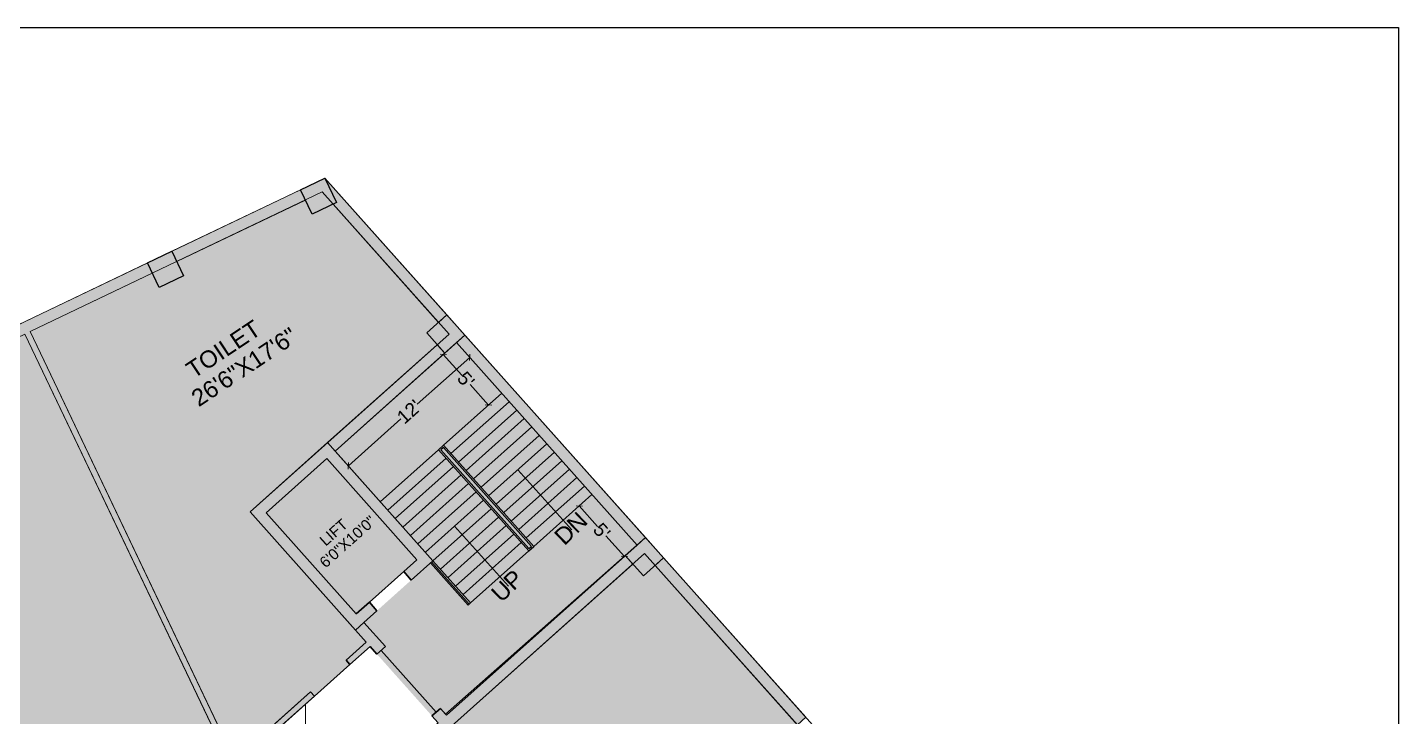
# Model space of a CAD drawing. Header units: inches. Extents: x -13956017 to 293115509, y -946740 to -305538.
# Drawn here: x 1200875 to 1202088, y -916082 to -915473 of the extents above; entities that cross this region are included whole.
import ezdxf

# ---------------------------------------------------------------- set-up
doc = ezdxf.new("R2010")
doc.units = ezdxf.units.IN
doc.header["$LTSCALE"] = 6
doc.header["$PDMODE"] = 2
for name, color, linetype, lineweight in [('column', 240, 'Continuous', 25), ('floor hatch', 135, 'Continuous', 13), ('W', 250, 'Continuous', 5), ('wall', 7, 'Continuous', 30), ('wall high', 7, 'Continuous', 30)]:
    doc.layers.add(name, color=color, linetype=linetype, lineweight=lineweight)
for name, color, linetype in [('DIM', 7, 'Continuous'), ('TW', 5, 'Continuous'), ('WAL', 7, 'Continuous')]:
    doc.layers.add(name, color=color, linetype=linetype)
doc.styles.add('ARI', font='arial.ttf')
doc.linetypes.add('ZIGZAG', pattern='A,0.0001,-0.2,[131,ltypeshp.shx,S=0.2,R=0,X=-0.2,Y=0],-0.4,[131,ltypeshp.shx,S=0.2,R=180,X=0.2,Y=0],-0.2', length=0.8001)
doc.dimstyles.new('Copy(2) of AA', dxfattribs={"dimtxt": 12, "dimasz": 4, "dimexe": 0.18, "dimexo": 0, "dimgap": 0.09, "dimtad": 0, "dimdec": 0, "dimzin": 0, "dimdsep": 46, "dimlunit": 3, "dimtxsty": 'ARI', "dimblk": 'OBLIQUE', "dimcen": 0.09, "dimclrd": 7, "dimclre": 7, "dimclrt": 7, "dimadec": 0, "dimazin": 0, "dimtfac": 1, "dimtdec": 0, "dimtofl": 0, "dimtmove": 0, "dimatfit": 3, "dimfxl": 1, "dimtolj": 1, "dimtzin": 0, "dimlwd": 5, "dimlwe": 5, "dimarcsym": 0})

# ---------------------------------------------------------------- blocks, each defined once
blk = doc.blocks.new('_Oblique')
at = {"layer": 'DIM', "color": 0, "lineweight": -2}
blk.add_line((-0.5, -0.5), (0.5, 0.5), dxfattribs=at)
blk = doc.blocks.new('*D423')
at = {"layer": 'Defpoints', "color": 0, "ltscale": 10, "transparency": 16777216}
for p in [(1201265.2, -915763.9, 3969.1), (1201266, -915764.8), (1201157.8, -915859.8, 3969.1)]:
    blk.add_point(p, dxfattribs=at)
at = {"layer": 'W', "color": 7, "linetype": 'Continuous', "lineweight": 5, "ltscale": 10, "transparency": 16777216}
for p, q in [((1201266, -915764.8), (1201219.5, -915806.3)), ((1201265.2, -915763.9), (1201266.1, -915765)), ((1201158.6, -915860.7), (1201205.1, -915819.2)), ((1201157.8, -915859.8), (1201158.7, -915860.9))]:
    blk.add_line(p, q, dxfattribs=at)
at = {"layer": 'W', "color": 7, "lineweight": 5, "ltscale": 10, "transparency": 16777216, "xscale": 4, "yscale": 4, "zscale": 4}
for p, rotation in [((1201266, -915764.8), 41.74828806274309), ((1201158.6, -915860.7), 221.7482880627431)]:
    blk.add_blockref('_Oblique', p, dxfattribs=dict(at, rotation=rotation))
at = {"layer": 'W', "color": 7, "lineweight": 30, "ltscale": 10, "transparency": 16777216, "insert": (1201212.3, -915812.8), "char_height": 12, "attachment_point": 5, "rotation": 41.7483, "style": 'ARI'}
blk.add_mtext("\\A1;12'", dxfattribs=at)
blk = doc.blocks.new('*D424')
at = {"layer": 'Defpoints', "color": 0, "ltscale": 10, "transparency": 16777216}
for p in [(1201242.6, -915762.2), (1201248.5, -915756.9, 3969.1), (1201288.5, -915801.7, 3969.1)]:
    blk.add_point(p, dxfattribs=at)
at = {"layer": 'W', "color": 7, "linetype": 'Continuous', "lineweight": 5, "ltscale": 10, "transparency": 16777216}
for p, q in [((1201248.5, -915756.9), (1201242.5, -915762.3)), ((1201242.6, -915762.2), (1201258.9, -915780.4)), ((1201282.6, -915806.9), (1201266.3, -915788.7)), ((1201288.5, -915801.7), (1201282.4, -915807.1))]:
    blk.add_line(p, q, dxfattribs=at)
at = {"layer": 'W', "color": 7, "lineweight": 5, "ltscale": 10, "transparency": 16777216, "xscale": 4, "yscale": 4, "zscale": 4}
for p, rotation in [((1201242.6, -915762.2), 131.7482880627238), ((1201282.6, -915806.9), 311.7482880627239)]:
    blk.add_blockref('_Oblique', p, dxfattribs=dict(at, rotation=rotation))
at = {"layer": 'W', "color": 7, "lineweight": 30, "ltscale": 10, "transparency": 16777216, "insert": (1201262.6, -915784.6), "char_height": 12, "attachment_point": 5, "rotation": 311.7483, "style": 'ARI'}
blk.add_mtext("\\A1;5'", dxfattribs=at)
blk = doc.blocks.new('*D425')
at = {"layer": 'Defpoints', "color": 0, "ltscale": 10, "transparency": 16777216}
for p in [(1201365.3, -915894, 3969.1), (1201402.9, -915940.8), (1201405.2, -915938.7, 3969.1)]:
    blk.add_point(p, dxfattribs=at)
at = {"layer": 'W', "color": 7, "linetype": 'Continuous', "lineweight": 5, "ltscale": 10, "transparency": 16777216}
for p, q in [((1201365.3, -915894), (1201362.8, -915896.2)), ((1201362.9, -915896.1), (1201379.2, -915914.3)), ((1201402.9, -915940.8), (1201386.6, -915922.6)), ((1201405.2, -915938.7), (1201402.7, -915941))]:
    blk.add_line(p, q, dxfattribs=at)
at = {"layer": 'W', "color": 7, "lineweight": 5, "ltscale": 10, "transparency": 16777216, "xscale": 4, "yscale": 4, "zscale": 4}
for p, rotation in [((1201362.9, -915896.1), 131.7482880625018), ((1201402.9, -915940.8), 311.7482880625018)]:
    blk.add_blockref('_Oblique', p, dxfattribs=dict(at, rotation=rotation))
at = {"layer": 'W', "color": 7, "lineweight": 30, "ltscale": 10, "transparency": 16777216, "insert": (1201382.9, -915918.5), "char_height": 12, "attachment_point": 5, "rotation": 311.7483, "style": 'ARI'}
blk.add_mtext("\\A1;5'", dxfattribs=at)

msp = doc.modelspace()

# ---------------------------------------------------------------- hatches: boundary and pattern name
at = {"layer": 'column', "ltscale": 10}
h = msp.add_hatch(color=256, dxfattribs=at)
h.dxf.hatch_style = 1
h.paths.add_polyline_path([(1201116.2, -915616.5), (1201137.8, -915606.2), (1201148.2, -915627.8), (1201126.5, -915638.2)])
h = msp.add_hatch(color=256, dxfattribs=at)
h.dxf.hatch_style = 1
h.paths.add_polyline_path([(1200980.7, -915681.2), (1201002.4, -915670.9), (1201012.7, -915692.6), (1200991.1, -915702.9)])
h = msp.add_hatch(color=256, dxfattribs=at)
h.dxf.hatch_style = 1
h.paths.add_polyline_path([(1201227.9, -915743.2), (1201245.8, -915727.2), (1201261.8, -915745.1), (1201243.9, -915761.1)])
h = msp.add_hatch(color=256, dxfattribs=at)
h.dxf.hatch_style = 1
h.paths.add_polyline_path([(1201177.3, -915981.3), (1201165.6, -915991.7), (1201085.7, -915902.2), (1201139.4, -915854.3), (1201219.3, -915943.8), (1201207.6, -915954.2), (1201214.3, -915961.7), (1201233.4, -915944.6), (1201140.2, -915840.2), (1201071.6, -915901.4), (1201164.8, -916005.9), (1201172.3, -915999.2), (1201183.9, -915988.8)])
h = msp.add_hatch(color=256, dxfattribs=at)
h.dxf.hatch_style = 1
h.paths.add_polyline_path([(1201403.7, -915940.1), (1201421.6, -915924.1), (1201437.6, -915942), (1201419.7, -915958)])
at = {"layer": 'floor hatch', "ltscale": 5}
h = msp.add_hatch(dxfattribs=at)
h.set_pattern_fill('NET', color=9, scale=200, angle=90)
h.set_pattern_definition([(90, (225125.15, -30674.7), (-635, 4e-14), []), (180, (225125.15, -30674.7), (-8e-14, -635), [])])
edge = h.paths.add_edge_path(flags=16)
edge.add_line((1200453, -916521.9), (1201015.6, -916253.1))
edge.add_line((1201015.6, -916253.1), (1201003.7, -916330.2))
edge.add_arc((1201050.7, -916328.3), 47, 182.2342, 321.8069)
edge.add_line((1201087.6, -916357.4), (1201088.1, -916358.7))
edge.add_arc((1201131.5, -916340.8), 47, 202.3696, 340.2797)
edge.add_line((1201175.7, -916356.6), (1201187.6, -916279.6))
edge.add_line((1201187.6, -916279.6), (1201481.8, -916608.9))
edge.add_line((1201481.8, -916608.9), (1201160.1, -917151.9))
edge.add_line((1201160.1, -917151.9), (1201089.1, -917109.9))
edge.add_line((1201089.1, -917109.9), (1200725.7, -917037.8))
edge.add_line((1200725.7, -917037.8), (1200642.4, -917066.3))
edge.add_line((1200642.4, -917066.3), (1200639.6, -917067.3))
edge.add_line((1200639.6, -917067.3), (1200453, -916521.9))
h.paths.add_polyline_path([(1200277.3, -916499.5), (1201060, -916125.5), (1201177.8, -916020.4), (1201238, -916087.9), (1201186.6, -916133.9), (1201644.2, -916646.7), (1201015.1, -917708.5), (1200979.9, -917701.7), (1200751.4, -917657.4), (1200667.9, -917641.3)])
at = {"layer": 'W', "ltscale": 10}
h = msp.add_hatch(color=256, dxfattribs=at)
h.dxf.hatch_style = 1
h.paths.add_polyline_path([(1200325.7, -915994.2), (1200529.6, -915896.8), (1200533.9, -915905.8), (1200330, -916003.2)])
h.paths.add_polyline_path([(1200551.2, -915886.4), (1200755.2, -915789), (1200759.5, -915798), (1200555.5, -915895.5)])
h.paths.add_polyline_path([(1200776.8, -915778.7), (1200980.7, -915681.2), (1200985, -915690.3), (1200876.8, -915742), (1201057.7, -916120.8), (1201125.2, -916060.6), (1201128.5, -916064.3), (1201060, -916125.5), (1201043.9, -916133.2), (1201041.7, -916128.7), (1201053.3, -916123.1), (1200872.3, -915744.2), (1200781.1, -915787.7)])
h.paths.add_polyline_path([(1201002.4, -915670.9), (1201116.2, -915616.5), (1201120.5, -915625.6), (1201006.7, -915679.9)])
h.paths.add_polyline_path([(1201137.8, -915606.2), (1201245.8, -915727.2), (1201238.3, -915733.8), (1201145.1, -915629.3), (1201148.2, -915627.8)])
h.paths.add_polyline_path([(1201140.2, -915840.2), (1201237.2, -915753.6), (1201243.9, -915761.1), (1201146.9, -915847.6)])
h.paths.add_polyline_path([(1201254.3, -915751.7), (1201261.8, -915745.1), (1201421.6, -915924.1), (1201414.1, -915930.8)])
h.paths.add_polyline_path([(1201204.5, -916117.9), (1201238, -916087.9), (1201232.6, -916081.9), (1201240.1, -916075.2), (1201244.6, -916080.2), (1201403.7, -915940.1), (1201410.3, -915947.6), (1201211.1, -916125.4)])
h.paths.add_polyline_path([(1201556, -916089.7), (1201563.4, -916083), (1201437.6, -915942), (1201430.1, -915948.7)])
h.paths.add_polyline_path([(1201359, -916291), (1201558.2, -916113.2), (1201561.5, -916116.9), (1201362.3, -916294.7)])
h.paths.add_polyline_path([(1201571.9, -916107.6), (1201579.4, -916101), (1201714.6, -916252.4), (1201707.1, -916259.1)])
h.paths.add_polyline_path([(1201510.1, -916460.3), (1201709.3, -916282.6), (1201712.6, -916286.3), (1201513.4, -916464.1)])
h.paths.add_polyline_path([(1201495.5, -916480.1), (1201499.3, -916476.7), (1201517.9, -916497.6), (1201514.1, -916500.9)])
h.paths.add_polyline_path([(1201473.6, -916455.5), (1201477.3, -916452.1), (1201483.3, -916458.8), (1201479.5, -916462.2)])
h.paths.add_polyline_path([(1201344.4, -916310.7), (1201348.1, -916307.4), (1201366.7, -916328.2), (1201363, -916331.6)])
h.paths.add_polyline_path([(1201322.4, -916286.1), (1201326.2, -916282.8), (1201332.1, -916289.5), (1201328.4, -916292.8)])
h.paths.add_polyline_path([(1201723.1, -916277), (1201730.5, -916270.3), (1201865.7, -916421.8), (1201858.3, -916428.4)])
h.paths.add_polyline_path([(1201661.3, -916629.7), (1201860.5, -916451.9), (1201863.8, -916455.7), (1201664.6, -916633.4)])
h.paths.add_polyline_path([(1201828.8, -916536.9), (1201833.9, -916528.3), (1201896, -916565.1), (1201890.9, -916573.7)])
h.paths.add_polyline_path([(1201874.2, -916446.3), (1201881.7, -916439.7), (1202032.8, -916608.9), (1202016.4, -916636.5), (1202007.8, -916631.4), (1202020.4, -916610.1)])
h.paths.add_polyline_path([(1201845.7, -916904.9), (1201919.1, -916781.1), (1201927.7, -916786.2), (1201854.3, -916910)])
h.paths.add_polyline_path([(1201828.6, -916906.4), (1201833.7, -916897.8), (1201587.6, -916752), (1201597.8, -916734.9), (1201593.5, -916732.4), (1201564, -916782.1), (1201568.3, -916784.7), (1201582.5, -916760.6)])
h.paths.add_polyline_path([(1201734.3, -917065.6), (1201736.8, -917061.3), (1201490.8, -916915.5), (1201505, -916891.4), (1201500.7, -916888.9), (1201469.7, -916941.3), (1201474, -916943.8), (1201488.2, -916919.8)])
h.paths.add_polyline_path([(1201833.5, -916925.6), (1201842.1, -916930.7), (1201767.2, -917057.2), (1201758.6, -917052.1)])
h.paths.add_polyline_path([(1201746.3, -917072.7), (1201754.9, -917077.8), (1201672.9, -917216.3), (1201664.3, -917211.2)])
h.paths.add_polyline_path([(1201640, -917224.7), (1201642.5, -917220.4), (1201396.5, -917074.7), (1201410.7, -917050.6), (1201406.4, -917048), (1201375.4, -917100.5), (1201379.7, -917103), (1201393.9, -917079)])
h.paths.add_polyline_path([(1201570, -917370.4), (1201652, -917231.9), (1201660.6, -917237), (1201578.6, -917375.5)])
h.paths.add_polyline_path([(1201285.4, -917262.2), (1201299.6, -917238.1), (1201545.7, -917383.9), (1201548.2, -917379.6), (1201302.2, -917233.8), (1201316.4, -917209.8), (1201312.1, -917207.2), (1201281.1, -917259.6)])
h.paths.add_polyline_path([(1201475.7, -917529.5), (1201557.7, -917391), (1201566.3, -917396.1), (1201484.3, -917534.6)])
h.paths.add_polyline_path([(1201451.4, -917543.1), (1201453.9, -917538.8), (1201207.9, -917393), (1201222.1, -917368.9), (1201217.8, -917366.4), (1201186.8, -917418.8), (1201191.1, -917421.3), (1201205.3, -917397.3)])
h.paths.add_polyline_path([(1201377.8, -917694.7), (1201463.4, -917550.2), (1201472, -917555.3), (1201386.4, -917699.8)])
h.paths.add_polyline_path([(1201287.1, -917847.9), (1201365.6, -917715.4), (1201374.2, -917720.5), (1201295.7, -917853)])
h.paths.add_polyline_path([(1201262.8, -917861.4), (1201267.9, -917852.8), (1201038.2, -917716.7), (1201033.1, -917725.3)])
h.paths.add_polyline_path([(1201029, -917695), (1201036.1, -917682.9), (1201031.8, -917680.4), (1201024.7, -917692.4)])
h.paths.add_polyline_path([(1201095, -917573.6), (1201123.5, -917525.5), (1201127.8, -917528.1), (1201099.3, -917576.2)])
h = msp.add_hatch(color=256, dxfattribs=at)
h.dxf.hatch_style = 1
h.paths.add_polyline_path([(1201164.8, -916005.9), (1201172.3, -915999.2), (1201191.3, -916020.5), (1201183.8, -916027.2), (1201177.8, -916020.4), (1201159.8, -916036.4), (1201156.5, -916032.6), (1201174.4, -916016.6)])
at = {"layer": 'WAL', "lineweight": 9, "true_color": 0x5797dc}
h = msp.add_hatch(color=153, dxfattribs=at)
h.dxf.hatch_style = 1
h.paths.add_polyline_path([(1200876.8, -915742), (1200985, -915690.3), (1200991.1, -915702.9), (1201012.7, -915692.6), (1201007.6, -915681.7), (1201006.7, -915679.9), (1201120.5, -915625.6), (1201126.5, -915638.2), (1201145.1, -915629.3), (1201238.3, -915733.8), (1201227.9, -915743.2), (1201237.2, -915753.6), (1201071.6, -915901.4), (1201174.4, -916016.6), (1201156.5, -916032.6), (1201159.8, -916036.4), (1201128.5, -916064.3), (1201125.2, -916060.6), (1201057.7, -916120.8)])
at = {"layer": 'WAL', "lineweight": 9, "ltscale": 100, "true_color": 0x6ebb9c}
h = msp.add_hatch(color=113, dxfattribs=at)
h.dxf.hatch_style = 1
h.paths.add_polyline_path([(1199875.3, -916220.5), (1200082.7, -916121.4), (1200088.8, -916134), (1200109.3, -916124.2), (1200104.4, -916111), (1200308.3, -916013.6), (1200314.4, -916026.2), (1200336, -916015.9), (1200330.8, -916005.1), (1200330, -916003.2), (1200533.9, -915905.8), (1200539.9, -915918.5), (1200557.2, -915910.2), (1200561.6, -915908.1), (1200555.5, -915895.5), (1200759.5, -915798), (1200765.5, -915810.7), (1200787.2, -915800.3), (1200781.1, -915787.7), (1200872.3, -915744.2), (1201053.3, -916123.1), (1201041.7, -916128.7), (1201043.9, -916133.2), (1200974.8, -916166.2), (1200972.6, -916161.7), (1200962.2, -916166.7), (1200954, -916149.5), (1200932.3, -916159.9), (1200940.5, -916177), (1200736.6, -916274.4), (1200728.4, -916257.3), (1200706.8, -916267.6), (1200715, -916284.8), (1200511, -916382.2), (1200502.8, -916365.1), (1200481.2, -916375.4), (1200489.4, -916392.6), (1200275.6, -916494.7), (1200271.1, -916481.4), (1200248.4, -916489.2), (1200252.3, -916500.6), (1200252.9, -916502.5), (1200000.3, -916588.9), (1199995.8, -916575.6), (1199984.4, -916579.5), (1199982.5, -916580.2), (1199866.2, -916240.3), (1199881.3, -916233.1)])
at = {"layer": 'WAL', "lineweight": 9, "ltscale": 100, "true_color": 0xffae59}
h = msp.add_hatch(color=21, dxfattribs=at)
h.dxf.hatch_style = 1
h.paths.add_polyline_path([(1201172.3, -915999.2), (1201233.4, -915944.6), (1201146.9, -915847.6), (1201254.3, -915751.7), (1201414.1, -915930.8), (1201245.5, -916081.3), (1201240.1, -916075.2), (1201232.6, -916081.9), (1201183.8, -916027.2), (1201191.3, -916020.5)])
h = msp.add_hatch(color=21, dxfattribs=at)
h.dxf.hatch_style = 1
h.paths.add_polyline_path([(1201085.7, -915902.2), (1201139.4, -915854.3), (1201219.3, -915943.8), (1201165.6, -915991.7)])
at = {"layer": 'WAL', "lineweight": 9, "ltscale": 100, "true_color": 0xb3beaa}
h = msp.add_hatch(color=253, dxfattribs=at)
h.dxf.hatch_style = 1
h.paths.add_polyline_path([(1201211.1, -916125.4), (1201410.3, -915947.6), (1201419.7, -915958), (1201430.1, -915948.7), (1201556, -916089.7), (1201545.5, -916099), (1201558.2, -916113.2), (1201359, -916291), (1201346.3, -916276.8), (1201332.1, -916289.5), (1201326.2, -916282.8), (1201322.4, -916286.1), (1201211.8, -916162.2), (1201215.6, -916158.9), (1201206.3, -916148.4), (1201220.5, -916135.8)])

# ---------------------------------------------------------------- linework, layer by layer
at = {"layer": 'column', "ltscale": 10}
msp.add_lwpolyline([(1201116.2, -915616.5), (1201137.8, -915606.2), (1201148.2, -915627.8), (1201126.5, -915638.2), (1201116.2, -915616.5)], dxfattribs=at)
at = {"layer": 'column', "ltscale": 10, "elevation": 3969.1}
for points in [[(1200980.7, -915681.2), (1201002.4, -915670.9), (1201012.7, -915692.6), (1200991.1, -915702.9), (1200980.7, -915681.2)], [(1201227.9, -915743.2), (1201245.8, -915727.2), (1201261.8, -915745.1), (1201243.9, -915761.1), (1201227.9, -915743.2)], [(1201177.3, -915981.3), (1201165.6, -915991.7), (1201085.7, -915902.2), (1201139.4, -915854.3), (1201219.3, -915943.8), (1201207.6, -915954.2), (1201214.3, -915961.7), (1201233.4, -915944.6), (1201140.2, -915840.2), (1201071.6, -915901.4), (1201164.8, -916005.9), (1201172.3, -915999.2), (1201172.3, -915999.2), (1201183.9, -915988.8), (1201177.3, -915981.3)], [(1201403.7, -915940.1), (1201421.6, -915924.1), (1201437.6, -915942), (1201419.7, -915958), (1201403.7, -915940.1)]]:
    msp.add_lwpolyline(points, dxfattribs=at)
at = {"layer": 'TW', "ltscale": 10}
for p, q in [((1201231.2, -915946.6, 3969.1), (1201264.5, -915983.9, 3969.1)), ((1201232.3, -915945.6, 3969.1), (1201265.6, -915982.9, 3969.1)), ((1201233.4, -915944.6, 3969.1), (1201266.7, -915981.9, 3969.1)), ((1201266.7, -915981.9, 3969.1), (1201264.5, -915983.9, 3969.1))]:
    msp.add_line(p, q, dxfattribs=at)
at = {"layer": 'TW', "ltscale": 10, "elevation": 3969.1}
msp.add_lwpolyline([(1201322.7, -915932), (1201242.8, -915842.4), (1201238.3, -915846.4), (1201318.2, -915936), (1201322.7, -915932)], dxfattribs=at)
msp.add_lwpolyline([(1201320.6, -915931.9), (1201242.7, -915844.6), (1201240.4, -915846.6), (1201318.3, -915933.8)], close=True, dxfattribs=at)
at = {"layer": 'W', "ltscale": 10}
for p, q in [((1200876.8, -915742, 3969.1), (1201135.4, -915618.4, 3969.1)), ((1201135.4, -915618.4, 3969.1), (1201247.7, -915744.3, 3969.1)), ((1200872.3, -915744.2, 3969.1), (1201053.3, -916123.1, 3969.1)), ((1200876.8, -915742, 3969.1), (1201057.7, -916120.8, 3969.1)), ((1201071.6, -915901.4, 3969.1), (1201247.7, -915744.3, 3969.1)), ((1201146.9, -915847.6, 3969.1), (1201254.3, -915751.7, 3969.1)), ((1201242.8, -915842.4, 3969.1), (1201294.3, -915796.5, 3969.1)), ((1201249.4, -915849.9, 3969.1), (1201300.9, -915804, 3969.1)), ((1201256.1, -915857.4, 3969.1), (1201307.6, -915811.4, 3969.1)), ((1201262.8, -915864.8, 3969.1), (1201314.2, -915818.9, 3969.1)), ((1201269.4, -915872.3, 3969.1), (1201320.9, -915826.3, 3969.1)), ((1201276.1, -915879.7, 3969.1), (1201327.6, -915833.8, 3969.1)), ((1201186.8, -915892.4, 3969.1), (1201238.3, -915846.4, 3969.1)), ((1201282.7, -915887.2, 3969.1), (1201334.2, -915841.3, 3969.1)), ((1201289.4, -915894.7, 3969.1), (1201340.9, -915848.7, 3969.1)), ((1201193.5, -915899.8, 3969.1), (1201245, -915853.9, 3969.1)), ((1201200.1, -915907.3, 3969.1), (1201251.6, -915861.4, 3969.1)), ((1201296.1, -915902.1, 3969.1), (1201347.5, -915856.2, 3969.1)), ((1201206.8, -915914.8, 3969.1), (1201258.3, -915868.8, 3969.1)), ((1201302.7, -915909.6, 3969.1), (1201354.2, -915863.6, 3969.1)), ((1201309.4, -915917.1, 3969.1), (1201360.9, -915871.1, 3969.1)), ((1201213.5, -915922.2, 3969.1), (1201264.9, -915876.3, 3969.1)), ((1201220.1, -915929.7, 3969.1), (1201271.6, -915883.7, 3969.1)), ((1201316, -915924.5, 3969.1), (1201367.5, -915878.6, 3969.1)), ((1201322.7, -915932, 3969.1), (1201374.2, -915886, 3969.1)), ((1201226.8, -915937.1, 3969.1), (1201278.3, -915891.2, 3969.1)), ((1201233.4, -915944.6, 3969.1), (1201284.9, -915898.7, 3969.1)), ((1201240.1, -915952.1, 3969.1), (1201291.6, -915906.1, 3969.1)), ((1201246.8, -915959.5, 3969.1), (1201298.2, -915913.6, 3969.1)), ((1201253.4, -915967, 3969.1), (1201304.9, -915921, 3969.1)), ((1201245.5, -916081.3, 3969.1), (1201414.1, -915930.8, 3969.1)), ((1201260.1, -915974.5, 3969.1), (1201311.6, -915928.5, 3969.1)), ((1201197, -916138, 3969.1), (1201420.8, -915938.3, 3969.1)), ((1201266.7, -915981.9, 3969.1), (1201318.2, -915936, 3969.1)), ((1201420.8, -915938.3, 3969.1), (1201568.6, -916103.9, 3969.1)), ((1201207.6, -915954.2, 3969.1), (1201177.3, -915981.3, 3969.1)), ((1201172.3, -915999.2, 3969.1), (1201191.3, -916020.5, 3969.1)), ((1201128.5, -916064.3, 3969.1), (1201159.8, -916036.4, 3969.1))]:
    msp.add_line(p, q, dxfattribs=at)
at = {"layer": 'W', "lineweight": 30, "ltscale": 10}
for p, q in [((1201254.3, -915751.7, 3969.1), (1201414.1, -915930.8, 3969.1)), ((1201146.9, -915847.6, 3969.1), (1201233.4, -915944.6, 3969.1)), ((1201085.7, -915902.2, 3969.1), (1201139.4, -915854.3, 3969.1)), ((1201139.4, -915854.3, 3969.1), (1201219.3, -915943.8, 3969.1)), ((1201071.6, -915901.4, 3969.1), (1201174.4, -916016.6, 3969.1)), ((1201085.7, -915902.2, 3969.1), (1201165.6, -915991.7, 3969.1)), ((1201207.6, -915954.2, 3969.1), (1201219.3, -915943.8, 3969.1)), ((1201214.3, -915961.7, 3969.1), (1201233.4, -915944.6, 3969.1)), ((1201207.6, -915954.2, 3969.1), (1201214.3, -915961.7, 3969.1)), ((1201165.6, -915991.7, 3969.1), (1201177.3, -915981.3, 3969.1)), ((1201177.3, -915981.3, 3969.1), (1201183.9, -915988.8, 3969.1)), ((1201172.3, -915999.2, 3969.1), (1201183.9, -915988.8, 3969.1)), ((1201156.5, -916032.6, 3969.1), (1201174.4, -916016.6, 3969.1)), ((1201159.8, -916036.4, 3969.1), (1201177.8, -916020.4, 3969.1)), ((1201177.8, -916020.4, 3969.1), (1201183.8, -916027.2, 3969.1)), ((1201183.8, -916027.2, 3969.1), (1201191.3, -916020.5, 3969.1)), ((1201156.5, -916032.6, 3969.1), (1201159.8, -916036.4, 3969.1)), ((1201057.7, -916120.8, 3969.1), (1201125.2, -916060.6, 3969.1)), ((1201060, -916125.5, 3969.1), (1201128.5, -916064.3, 3969.1)), ((1201125.2, -916060.6, 3969.1), (1201128.5, -916064.3, 3969.1)), ((1201232.6, -916081.9, 3969.1), (1201240.1, -916075.2, 3969.1)), ((1201240.1, -916075.2, 3969.1), (1201245.5, -916081.3, 3969.1)), ((1201232.6, -916081.9, 3969.1), (1201238, -916087.9, 3969.1))]:
    msp.add_line(p, q, dxfattribs=at)
at = {"layer": 'W', "linetype": 'ZIGZAG', "ltscale": 2}
msp.add_line((1201236.3, -916078.5, 3969.1), (1201187.6, -916023.9, 3969.1), dxfattribs=at)
at = {"layer": 'W', "ltscale": 10, "elevation": 3969.1}
for points in [[(1200043.7, -916789.9), (1199849.3, -916221.8), (1201137.8, -915606.2)], [(1201137.8, -915606.2), (1202032.8, -916608.9), (1201283.4, -917873.6), (1201012.4, -917713.1)]]:
    msp.add_lwpolyline(points, dxfattribs=at)
at = {"layer": 'W', "ltscale": 10}
msp.add_lwpolyline([(1201137.8, -915606.2), (1201245.8, -915727.2), (1201238.3, -915733.8), (1201145.1, -915629.3), (1201148.2, -915627.8)], close=True, dxfattribs=at)
at = {"layer": 'W', "ltscale": 10, "elevation": 3969.1}
for points in [[(1201002.4, -915670.9), (1201116.2, -915616.5), (1201120.5, -915625.6), (1201006.7, -915679.9)], [(1200776.8, -915778.7), (1200980.7, -915681.2), (1200985, -915690.3), (1200876.8, -915742), (1201057.7, -916120.8), (1201125.2, -916060.6), (1201128.5, -916064.3), (1201060, -916125.5), (1201043.9, -916133.2), (1201041.7, -916128.7), (1201053.3, -916123.1), (1200872.3, -915744.2), (1200781.1, -915787.7)], [(1201254.3, -915751.7), (1201261.8, -915745.1), (1201421.6, -915924.1), (1201414.1, -915930.8)], [(1201140.2, -915840.2), (1201237.2, -915753.6), (1201243.9, -915761.1), (1201146.9, -915847.6)], [(1201204.5, -916117.9), (1201238, -916087.9), (1201232.6, -916081.9), (1201240.1, -916075.2), (1201244.6, -916080.2), (1201403.7, -915940.1), (1201410.3, -915947.6), (1201211.1, -916125.4)], [(1201556, -916089.7), (1201563.4, -916083), (1201437.6, -915942), (1201430.1, -915948.7)], [(1201164.8, -916005.9), (1201172.3, -915999.2), (1201191.3, -916020.5), (1201183.8, -916027.2), (1201177.8, -916020.4), (1201159.8, -916036.4), (1201156.5, -916032.6), (1201174.4, -916016.6), (1201164.8, -916005.9)]]:
    msp.add_lwpolyline(points, close=True, dxfattribs=at)
at = {"layer": 'wall high', "lineweight": 25}
msp.add_lwpolyline([(1199782.2, -915473), (1202088.1, -915473), (1202088.1, -918028.3), (1199782.2, -918028.3)], close=True, dxfattribs=at)

# ---------------------------------------------------------------- texts
at = {"layer": 'wall', "lineweight": 25, "style": 'ARI'}
for s, height, rotation, p in [('TOILET', 15, 33.6681, (1201021.6, -915784, -3969.1)), ('26\'6"X17\'6"', 15, 33.6681, (1201026.1, -915809, -3969.1)), ('LIFT', 9.6, 41.8158, (1201138.5, -915932.3, -5080.5)), ('6\'0"X10\'0"', 9.6, 41.8158, (1201138.4, -915951.6, -5080.5)), ('DN', 15, 43.8358, (1201349.8, -915931.9)), ('UP', 15, 43.8358, (1201293.9, -915982.3))]:
    msp.add_text(s, height=height, rotation=rotation, dxfattribs=at).set_placement(p)

# ---------------------------------------------------------------- dimensions: what is measured, and where the dimension line sits
at = {"layer": 'W', "lineweight": 30, "ltscale": 10}
for p1, p2, distance, picture, middle in [((1201157.8, -915859.8, 3969.1), (1201265.2, -915763.9, 3969.1), -1.2, '*D423', (1201212.3, -915812.8)), ((1201288.5, -915801.7, 3969.1), (1201248.5, -915756.9, 3969.1), 7.9, '*D424', (1201262.6, -915784.6)), ((1201365.3, -915894, 3969.1), (1201405.2, -915938.7, 3969.1), -3.2, '*D425', (1201382.9, -915918.5))]:
    dim = msp.add_aligned_dim(p1=p1, p2=p2, distance=distance, dimstyle='Copy(2) of AA', dxfattribs=at)
    dim.commit()
    dim.dimension.update_dxf_attribs({"geometry": picture, "text_midpoint": middle})

# ---------------------------------------------------------------- leaders
for points in [[(1201308.5, -915864.2, 3969.1), (1201356.3, -915917.3, 3969.1)], [(1201252.5, -915914.2, 3969.1), (1201300.4, -915967.2, 3969.1)]]:
    msp.add_leader(points, dimstyle='Copy(2) of AA', override={"dimgap": 0.09, "dimtad": 0}, dxfattribs=at)

doc.saveas('drawing.dxf')
